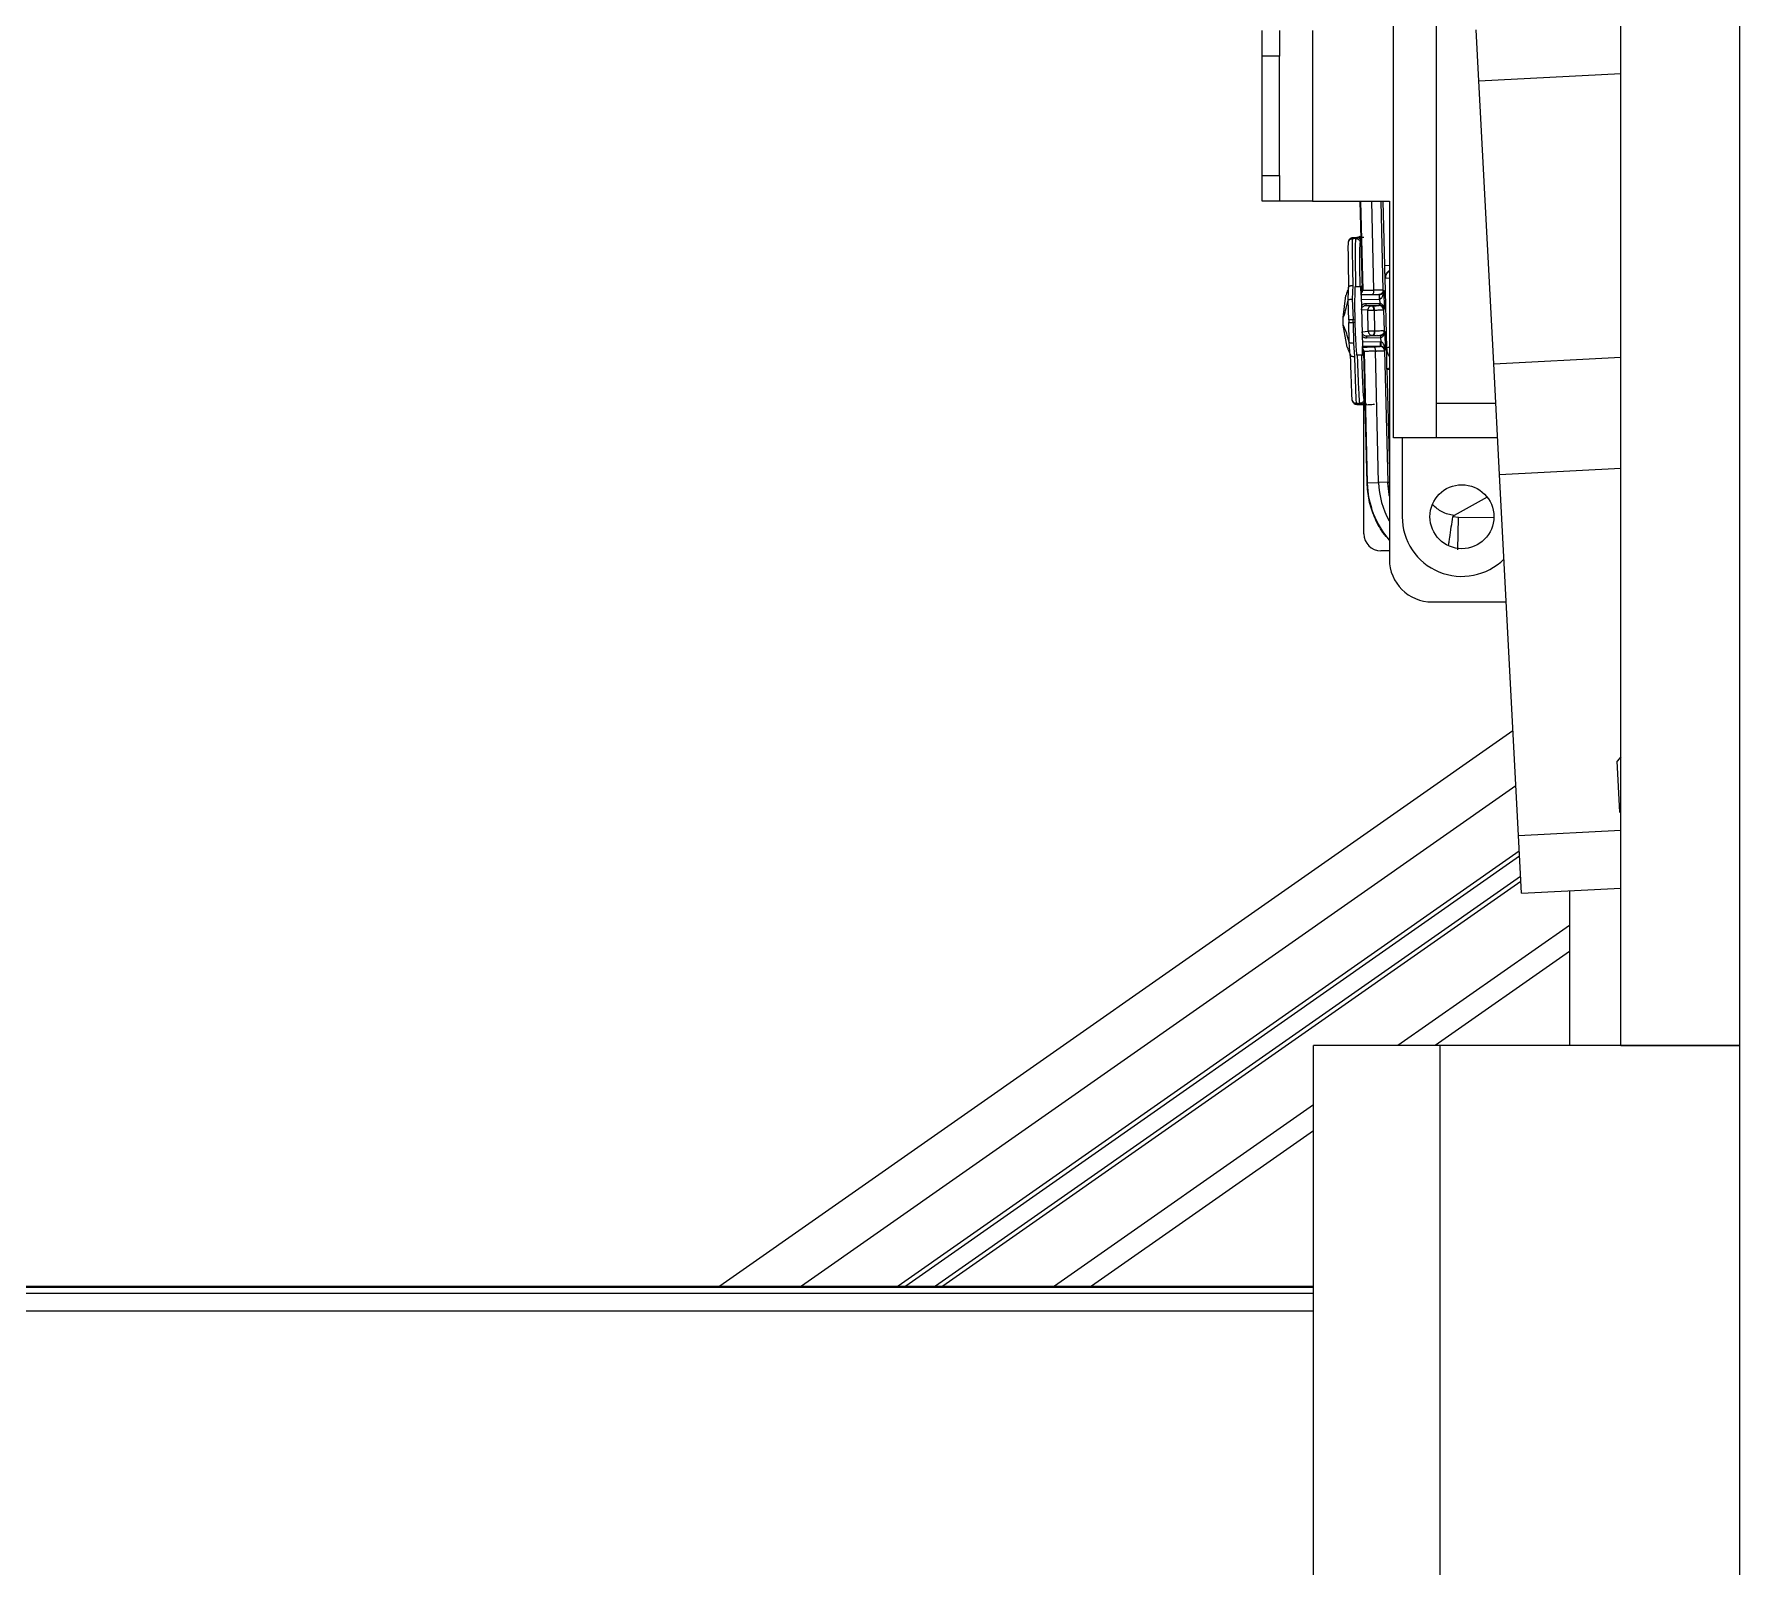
# Model space of a CAD drawing. Header units: millimetres. Extents: x -16985 to -606, y 2122 to 9380.
# Drawn here: x -7653.6 to -7453.6, y 5388.1 to 5567.8 of the extents above; entities that cross this region are included whole.
import ezdxf

# ---------------------------------------------------------------- set-up
doc = ezdxf.new("R2010")
doc.units = ezdxf.units.MM
for name, pattern in [('K5LT32768', [0]), ('K5LT32769', [0]), ('K5LT_THIN', [0])]:
    doc.linetypes.add(name, pattern=pattern)

msp = doc.modelspace()

# ---------------------------------------------------------------- linework, layer by layer
at = {"color": 7, "linetype": 'K5LT_THIN', "lineweight": 18}
for p, q in [((-7453.55, 4757.04), (-7453.55, 5798.19)), ((-7467.52, 5449.19), (-7467.52, 5778.19)), ((-7494.15, 5520.44), (-7494.15, 5624.44)), ((-7489.15, 5624.44), (-7489.15, 5524.44)), ((-7509.55, 5565.19), (-7509.55, 5568.19)), ((-7507.55, 5568.19), (-7507.55, 5567.33)), ((-7503.65, 5568.19), (-7503.65, 5548.19)), ((-7484.15, 5562.27), (-7484.46, 5568.25)), ((-7507.55, 5567.33), (-7507.55, 5565.19)), ((-7507.55, 5565.19), (-7509.55, 5565.19)), ((-7509.55, 5551.19), (-7509.55, 5565.19)), ((-7507.55, 5551.19), (-7507.55, 5565.19)), ((-7484.15, 5562.27), (-7467.52, 5563.14)), ((-7482.41, 5529.1), (-7484.15, 5562.27)), ((-7509.55, 5551.19), (-7507.55, 5551.19)), ((-7509.55, 5548.19), (-7509.55, 5551.19)), ((-7507.55, 5551.19), (-7507.55, 5549.04)), ((-7507.55, 5548.19), (-7509.55, 5548.19)), ((-7507.55, 5549.04), (-7507.55, 5548.19)), ((-7503.65, 5548.19), (-7507.55, 5548.19)), ((-7503.65, 5548.19), (-7494.65, 5548.19)), ((-7497.82, 5537.77), (-7498.07, 5548.19)), ((-7494.65, 5548.19), (-7494.65, 5506.19)), ((-7498.12, 5544.05), (-7498.11, 5544.05)), ((-7498.06, 5544.03), (-7497.97, 5544.03)), ((-7499.39, 5543.6), (-7499.44, 5543.49)), ((-7499, 5543.78), (-7498.95, 5543.89)), ((-7498.57, 5543.79), (-7499, 5543.78)), ((-7498.47, 5543.9), (-7498.57, 5543.79)), ((-7498.06, 5543.3), (-7497.96, 5543.41)), ((-7499.45, 5538.01), (-7499.48, 5537.9)), ((-7499.45, 5537.69), (-7499.43, 5538.11)), ((-7498.94, 5538.29), (-7499, 5536.72)), ((-7498.58, 5538.13), (-7498.7, 5538.12)), ((-7498.08, 5538.14), (-7498.58, 5538.13)), ((-7497.99, 5538.14), (-7498.08, 5538.14)), ((-7497.96, 5537.16), (-7497.99, 5538.14)), ((-7497.83, 5538.3), (-7497.97, 5538.16)), ((-7495.09, 5539.15), (-7495.14, 5539.21)), ((-7494.94, 5530.93), (-7495.14, 5539.21)), ((-7500.08, 5534.53), (-7499.75, 5537.11)), ((-7499.4, 5534.27), (-7499.49, 5536.58)), ((-7499, 5536.72), (-7498.91, 5534.28)), ((-7497.96, 5537.16), (-7497.82, 5531.13)), ((-7497.82, 5537.77), (-7497.78, 5537.76)), ((-7495.79, 5536.19), (-7497.42, 5536.15)), ((-7497.42, 5536.15), (-7497.42, 5535.95)), ((-7495.83, 5537.2), (-7495.88, 5537.24)), ((-7495.81, 5537.2), (-7495.83, 5537.2)), ((-7495.83, 5537.2), (-7495.81, 5536.7)), ((-7495.81, 5536.7), (-7495.79, 5536.7)), ((-7495.79, 5536.7), (-7495.78, 5536.19)), ((-7495.78, 5536.19), (-7495.79, 5536.19)), ((-7495.4, 5537.75), (-7495.31, 5537.7)), ((-7495.31, 5537.7), (-7495.26, 5535.51)), ((-7500.06, 5533.65), (-7500.08, 5534.53)), ((-7498.91, 5534.28), (-7499.4, 5534.27)), ((-7499.4, 5534.27), (-7499.4, 5533.94)), ((-7498.91, 5534.28), (-7498.71, 5534.29)), ((-7498.9, 5533.95), (-7498.91, 5534.28)), ((-7498.71, 5534.29), (-7498.7, 5533.96)), ((-7497.19, 5535.39), (-7497.92, 5535.44)), ((-7495.79, 5535.99), (-7497.42, 5535.95)), ((-7497.42, 5535.95), (-7496.71, 5535.9)), ((-7497.19, 5535.39), (-7496.7, 5535.4)), ((-7497.13, 5532.93), (-7497.19, 5535.39)), ((-7496.71, 5535.9), (-7496.65, 5535.9)), ((-7496.7, 5535.4), (-7496.45, 5535.41)), ((-7496.4, 5535.41), (-7496.45, 5535.41)), ((-7496.45, 5535.41), (-7496.39, 5532.95)), ((-7496.34, 5532.95), (-7496.4, 5535.41)), ((-7495.85, 5535.94), (-7495.79, 5535.99)), ((-7495.79, 5535.99), (-7495.78, 5535.99)), ((-7495.26, 5535.51), (-7495.34, 5535.46)), ((-7495.34, 5535.46), (-7495.28, 5532.95)), ((-7499.6, 5531.08), (-7500.06, 5533.65)), ((-7499.4, 5533.94), (-7498.9, 5533.95)), ((-7499.37, 5531.63), (-7499.4, 5533.94)), ((-7498.7, 5533.96), (-7498.9, 5533.95)), ((-7498.9, 5533.95), (-7498.87, 5531.51)), ((-7497.86, 5532.84), (-7497.13, 5532.93)), ((-7497.33, 5532.36), (-7496.62, 5532.44)), ((-7495.7, 5532.4), (-7497.33, 5532.36)), ((-7497.33, 5532.36), (-7497.33, 5532.16)), ((-7497.33, 5532.16), (-7495.7, 5532.2)), ((-7496.64, 5532.94), (-7497.13, 5532.93)), ((-7496.39, 5532.95), (-7496.64, 5532.94)), ((-7496.62, 5532.44), (-7496.56, 5532.44)), ((-7496.39, 5532.95), (-7496.34, 5532.95)), ((-7495.7, 5532.4), (-7495.77, 5532.44)), ((-7495.69, 5532.4), (-7495.7, 5532.4)), ((-7495.7, 5532.4), (-7495.7, 5532.2)), ((-7495.7, 5532.2), (-7495.68, 5532.2)), ((-7495.68, 5532.2), (-7495.67, 5531.68)), ((-7495.28, 5532.95), (-7495.2, 5532.9)), ((-7495.2, 5532.9), (-7495.14, 5530.71)), ((-7499.29, 5530.31), (-7499.26, 5530.21)), ((-7499.24, 5530.1), (-7499.28, 5530.57)), ((-7499.24, 5530.11), (-7499.24, 5530.11)), ((-7498.87, 5531.51), (-7498.74, 5529.95)), ((-7498.38, 5530.13), (-7498.51, 5530.13)), ((-7497.88, 5530.14), (-7498.38, 5530.13)), ((-7497.79, 5530.14), (-7497.82, 5531.13)), ((-7497.78, 5530.13), (-7497.63, 5529.99)), ((-7497.61, 5530.53), (-7497.64, 5530.51)), ((-7497.27, 5515.16), (-7497.64, 5530.51)), ((-7497.61, 5530.53), (-7497.24, 5515.16)), ((-7495.91, 5515.19), (-7496.29, 5530.61)), ((-7495.74, 5531.15), (-7495.68, 5531.18)), ((-7495.67, 5531.68), (-7495.69, 5531.68)), ((-7495.68, 5531.18), (-7495.69, 5531.68)), ((-7495.68, 5531.18), (-7495.67, 5531.18)), ((-7495.14, 5530.71), (-7495.23, 5530.66)), ((-7495.23, 5530.66), (-7494.85, 5515.22)), ((-7494.94, 5528.48), (-7494.94, 5528.48)), ((-7482.41, 5529.1), (-7467.52, 5529.88)), ((-7481.73, 5516.14), (-7482.41, 5529.1)), ((-7498.99, 5524.73), (-7498.93, 5524.62)), ((-7498.11, 5524.47), (-7498.54, 5524.46)), ((-7498.54, 5524.46), (-7498.48, 5524.35)), ((-7498.11, 5524.47), (-7498, 5524.37)), ((-7497.65, 5509.19), (-7497.65, 5524.22)), ((-7497.63, 5524.24), (-7497.64, 5524.23)), ((-7497.51, 5524.88), (-7497.62, 5524.98)), ((-7489.15, 5524.44), (-7489.15, 5520.44)), ((-7482.17, 5524.44), (-7489.15, 5524.44)), ((-7489.15, 5520.44), (-7494.15, 5520.44)), ((-7493.15, 5520.44), (-7493.15, 5511.19)), ((-7481.96, 5520.44), (-7489.15, 5520.44)), ((-7481.73, 5516.14), (-7467.52, 5516.89)), ((-7479.52, 5473.81), (-7481.73, 5516.14)), ((-7497.27, 5515.16), (-7497.24, 5515.16)), ((-7497.24, 5515.16), (-7495.91, 5515.19)), ((-7494.85, 5515.22), (-7495.91, 5515.19)), ((-7483.19, 5513.46), (-7487.07, 5511.32)), ((-7486.56, 5511.11), (-7487.21, 5511.17)), ((-7486.61, 5507.29), (-7486.56, 5511.11)), ((-7494.65, 5507.19), (-7495.65, 5507.19)), ((-7489.65, 5501.19), (-7480.95, 5501.19)), ((-7480.16, 5486.1), (-7573.16, 5420.99)), ((-7467.52, 5483.04), (-7467.96, 5482.55)), ((-7467.64, 5476.56), (-7467.96, 5482.55)), ((-7467.64, 5476.56), (-7467.52, 5476.45)), ((-7479.52, 5473.81), (-7467.52, 5474.44)), ((-7479.16, 5467.05), (-7479.52, 5473.81)), ((-7479.42, 5471.97), (-7552.23, 5420.99)), ((-7479.23, 5468.44), (-7547, 5420.99)), ((-7479.16, 5467.05), (-7467.52, 5467.66)), ((-7473.55, 5467.35), (-7473.55, 5449.19)), ((-7473.55, 5463.26), (-7493.65, 5449.19)), ((-7473.55, 5460.21), (-7489.3, 5449.19)), ((-7503.55, 5323.19), (-7503.55, 5449.19)), ((-7488.68, 5449.19), (-7503.55, 5449.19)), ((-7488.68, 5323.19), (-7488.68, 5449.19)), ((-7453.55, 5449.19), (-7488.68, 5449.19)), ((-7467.52, 5449.19), (-7453.55, 5449.19)), ((-7503.55, 5442.26), (-7533.93, 5420.99)), ((-7503.55, 5439.21), (-7529.57, 5420.99)), ((-7839.8, 5420.99), (-7503.55, 5420.99)), ((-7839.56, 5420.89), (-7503.55, 5420.89)), ((-7838.63, 5420.17), (-7503.55, 5420.17)), ((-7837.69, 5418.11), (-7503.55, 5418.11))]:
    msp.add_line(p, q, dxfattribs=at)
at = {"color": 8, "linetype": 'K5LT32768', "lineweight": 15, "true_color": 0x808080}
for p, q in [((-7498.04, 5548.19), (-7497.78, 5537.76)), ((-7496.46, 5537.75), (-7496.71, 5548.19)), ((-7495.65, 5548.19), (-7495.4, 5537.75)), ((-7495.2, 5540.65), (-7495.38, 5548.19)), ((-7495.2, 5540.65), (-7494.65, 5540.66)), ((-7494.65, 5539.11), (-7495.09, 5539.15)), ((-7499.49, 5536.58), (-7499.45, 5537.69)), ((-7495.83, 5537.2), (-7497.96, 5537.15)), ((-7497.95, 5536.65), (-7495.81, 5536.7)), ((-7499.28, 5530.57), (-7499.37, 5531.63)), ((-7495.69, 5531.68), (-7497.83, 5531.63)), ((-7495.68, 5531.18), (-7497.82, 5531.13)), ((-7494.94, 5528.48), (-7494.65, 5516.62)), ((-7494.85, 5515.22), (-7494.65, 5515.22)), ((-7482.43, 5511.05), (-7486.56, 5511.11)), ((-7479.82, 5479.63), (-7563.57, 5420.99)), ((-7479.39, 5471.38), (-7551.36, 5420.99)), ((-7479.26, 5469.03), (-7547.88, 5420.99))]:
    msp.add_line(p, q, dxfattribs=at)
at = {"color": 8, "linetype": 'K5LT32769', "true_color": 0x808080, "const_width": 0.18}
msp.add_lwpolyline([(-7494.85, 5515.22), (-7494.66, 5513.63), (-7494.65, 5513.59)], dxfattribs=at)
at = {"color": 7, "linetype": 'K5LT_THIN', "lineweight": 18}
msp.add_circle((-7486.15, 5511.19), 3.75, dxfattribs=at)
for centre, radius, start, end in [((-7498.99, 5543.28), 0.5, 154.8192, 181.3896), ((-7498.28, 5537.75), 0.5, 305.0788, 1.345), ((-7495.84, 5535.44), 0.5, 1.4067, 91.3454), ((-7498.11, 5530.52), 0.5, 1.4179, 57.6841), ((-7495.73, 5530.65), 0.5, 1.4067, 91.3454), ((-7498.55, 5524.96), 0.5, 181.3724, 207.9446), ((-7486.15, 5511.19), 7, 180, 314.8875), ((-7495.65, 5509.19), 2, 180, 270), ((-7489.65, 5506.19), 5, 180, 270)]:
    msp.add_arc(centre, radius, start, end, dxfattribs=at)
at = {"color": 8, "linetype": 'K5LT32768', "lineweight": 15, "true_color": 0x808080}
for centre, radius, start, end in [((-7498.99, 5543.28), 0.5, 91.3699, 154.8152), ((-7498.55, 5524.96), 0.5, 207.947, 271.3933), ((-7486.5, 5515.42), 10.75, 181.3815, 220.6103), ((-7486.5, 5515.42), 9.42, 181.3815, 210.0033)]:
    msp.add_arc(centre, radius, start, end, dxfattribs=at)
at = {"color": 7, "linetype": 'K5LT_THIN', "lineweight": 18}
for points, knots in [([(-7498.12, 5544.05), (-7498.17, 5544.01), (-7498.27, 5543.93), (-7498.4, 5543.91), (-7498.47, 5543.9)], [0, 0, 0, 0, 0.496204, 1, 1, 1, 1]), ([(-7499.49, 5543.27), (-7499.5, 5543.19), (-7499.51, 5543.02), (-7499.5, 5541.91), (-7499.48, 5540.28), (-7499.45, 5538.83), (-7499.44, 5538.11)], [0, 0, 0, 0, 0.250085, 0.499995, 0.749803, 1, 1, 1, 1]), ([(-7497.64, 5543.93), (-7497.87, 5543.91), (-7498.35, 5543.87), (-7498.91, 5543.78), (-7499.3, 5543.68), (-7499.37, 5543.61), (-7499.4, 5543.58)], [0, 0, 0, 0, 0.241872, 0.489781, 0.742873, 1, 1, 1, 1]), ([(-7498.95, 5543.89), (-7499.02, 5543.88), (-7499.15, 5543.86), (-7499.31, 5543.75), (-7499.36, 5543.65), (-7499.39, 5543.6)], [0, 0, 0, 0, 0.354541, 0.709082, 1, 1, 1, 1]), ([(-7499, 5543.78), (-7499.01, 5543.67), (-7499.02, 5543.47), (-7499.01, 5542.23), (-7498.98, 5540.58), (-7498.95, 5539.03), (-7498.94, 5538.29)], [0, 0, 0, 0, 0.287984, 0.499947, 0.760067, 1, 1, 1, 1]), ([(-7498.95, 5543.89), (-7498.93, 5543.89), (-7498.89, 5543.9), (-7498.58, 5543.92), (-7498.32, 5543.94), (-7498.12, 5543.94), (-7498.12, 5543.94)], [0, 0, 0, 0, 0.331046, 0.664222, 0.997654, 1, 1, 1, 1]), ([(-7498.58, 5538.13), (-7498.59, 5538.89), (-7498.61, 5540.48), (-7498.62, 5542.19), (-7498.61, 5543.47), (-7498.59, 5543.67), (-7498.57, 5543.79)], [0, 0, 0, 0, 0.240058, 0.500055, 0.712009, 1, 1, 1, 1]), ([(-7498.47, 5543.9), (-7498.44, 5543.91), (-7498.38, 5543.92), (-7498.12, 5543.93), (-7497.87, 5543.94), (-7497.78, 5543.95)], [0, 0, 0, 0, 0.391043, 0.784461, 1, 1, 1, 1]), ([(-7497.96, 5543.41), (-7497.97, 5543.48), (-7497.98, 5543.61), (-7498.1, 5543.77), (-7498.27, 5543.88), (-7498.4, 5543.9), (-7498.47, 5543.9)], [0, 0, 0, 0, 0.25001, 0.499999, 0.749989, 1, 1, 1, 1]), ([(-7498.08, 5538.14), (-7498.09, 5538.86), (-7498.11, 5540.32), (-7498.11, 5541.95), (-7498.1, 5543.05), (-7498.07, 5543.22), (-7498.06, 5543.3)], [0, 0, 0, 0, 0.250084, 0.499994, 0.749802, 1, 1, 1, 1]), ([(-7495.17, 5539.75), (-7495.18, 5539.89), (-7495.19, 5540.16), (-7495.19, 5540.48), (-7495.2, 5540.65)], [0, 0, 0, 0, 0.483841, 1, 1, 1, 1]), ([(-7499.43, 5538.11), (-7499.43, 5538.11), (-7499.44, 5538.11), (-7499.44, 5538.11), (-7499.44, 5538.11)], [0, 0, 0, 0, 0.485458, 1, 1, 1, 1]), ([(-7499.43, 5538.11), (-7499.43, 5538.14), (-7499.41, 5538.18), (-7499.33, 5538.23), (-7499.23, 5538.27), (-7499.09, 5538.29), (-7498.99, 5538.29), (-7498.94, 5538.29)], [0, 0, 0, 0, 0.221664, 0.392931, 0.60342, 0.779673, 1, 1, 1, 1]), ([(-7498.7, 5538.12), (-7498.71, 5537.5), (-7498.74, 5536.26), (-7498.72, 5534.94), (-7498.71, 5534.29)], [0, 0, 0, 0, 0.50381, 1, 1, 1, 1]), ([(-7497.97, 5538.16), (-7497.97, 5538.14), (-7497.97, 5538.12), (-7497.97, 5537.99), (-7497.97, 5537.86), (-7497.97, 5537.71), (-7497.97, 5537.47), (-7497.97, 5537.28), (-7497.96, 5537.16)], [0, 0, 0, 0, 0.2397, 0.36969, 0.500024, 0.630007, 0.760333, 1, 1, 1, 1]), ([(-7500.08, 5534.53), (-7499.98, 5534.77), (-7499.77, 5535.26), (-7499.59, 5536.14), (-7499.49, 5536.58)], [0, 0, 0, 0, 0.501479, 1, 1, 1, 1]), ([(-7499.47, 5537.9), (-7499.49, 5537.85), (-7499.54, 5537.74), (-7499.64, 5537.46), (-7499.71, 5537.23), (-7499.75, 5537.11)], [0, 0, 0, 0, 0.246729, 0.623151, 1, 1, 1, 1]), ([(-7499.49, 5536.58), (-7499.48, 5536.59), (-7499.46, 5536.63), (-7499.34, 5536.67), (-7499.18, 5536.7), (-7499.06, 5536.71), (-7499, 5536.72)], [0, 0, 0, 0, 0.241441, 0.5, 0.758559, 1, 1, 1, 1]), ([(-7497.42, 5536.15), (-7497.47, 5536.15), (-7497.56, 5536.14), (-7497.73, 5536.07), (-7497.87, 5535.99), (-7497.92, 5535.9), (-7497.93, 5535.89)], [0, 0, 0, 0, 0.227614, 0.462832, 0.930698, 1, 1, 1, 1]), ([(-7497.78, 5537.76), (-7497.75, 5537.75), (-7497.69, 5537.74), (-7497.34, 5537.74), (-7496.93, 5537.74), (-7496.6, 5537.74), (-7496.46, 5537.75)], [0, 0, 0, 0, 0.30302, 0.570753, 0.803105, 1, 1, 1, 1]), ([(-7496.68, 5537.24), (-7496.57, 5537.24), (-7496.35, 5537.24), (-7496.09, 5537.24), (-7495.92, 5537.24), (-7495.9, 5537.24), (-7495.88, 5537.24)], [0, 0, 0, 0, 0.245589, 0.5, 0.754411, 1, 1, 1, 1]), ([(-7495.4, 5537.75), (-7495.42, 5537.75), (-7495.47, 5537.75), (-7495.75, 5537.75), (-7496.08, 5537.75), (-7496.34, 5537.75), (-7496.46, 5537.75)], [0, 0, 0, 0, 0.303961, 0.572011, 0.804052, 1, 1, 1, 1]), ([(-7495.31, 5537.7), (-7495.33, 5537.6), (-7495.36, 5537.45), (-7495.52, 5537.3), (-7495.65, 5537.23), (-7495.74, 5537.21), (-7495.79, 5537.2), (-7495.81, 5537.2)], [0, 0, 0, 0, 0.499181, 0.766423, 0.891872, 0.947042, 1, 1, 1, 1]), ([(-7495.79, 5536.7), (-7495.77, 5536.71), (-7495.72, 5536.72), (-7495.63, 5536.77), (-7495.49, 5536.89), (-7495.35, 5537.21), (-7495.33, 5537.5), (-7495.31, 5537.7)], [0, 0, 0, 0, 0.05305, 0.119703, 0.241936, 0.499573, 1, 1, 1, 1]), ([(-7495.79, 5535.99), (-7495.79, 5535.99), (-7495.79, 5536), (-7495.79, 5536.04), (-7495.79, 5536.11), (-7495.79, 5536.16), (-7495.79, 5536.19)], [0, 0, 0, 0, 0.25, 0.5, 0.75, 1, 1, 1, 1]), ([(-7495.26, 5535.51), (-7495.27, 5535.6), (-7495.29, 5535.74), (-7495.37, 5535.92), (-7495.46, 5536.04), (-7495.56, 5536.12), (-7495.66, 5536.18), (-7495.74, 5536.18), (-7495.78, 5536.19)], [0, 0, 0, 0, 0.298172, 0.500463, 0.654768, 0.786693, 0.899873, 1, 1, 1, 1]), ([(-7497.92, 5535.44), (-7497.91, 5535.5), (-7497.9, 5535.62), (-7497.8, 5535.78), (-7497.68, 5535.88), (-7497.55, 5535.94), (-7497.46, 5535.94), (-7497.42, 5535.95)], [0, 0, 0, 0, 0.235183, 0.462853, 0.680624, 0.827703, 1, 1, 1, 1]), ([(-7496.65, 5535.9), (-7496.54, 5535.91), (-7496.31, 5535.91), (-7496.06, 5535.93), (-7495.89, 5535.94), (-7495.87, 5535.94), (-7495.85, 5535.94)], [0, 0, 0, 0, 0.24559, 0.5, 0.754411, 1, 1, 1, 1]), ([(-7496.4, 5535.41), (-7496.4, 5535.45), (-7496.41, 5535.55), (-7496.44, 5535.68), (-7496.49, 5535.78), (-7496.53, 5535.84), (-7496.59, 5535.89), (-7496.63, 5535.9), (-7496.65, 5535.9)], [0, 0, 0, 0, 0.169205, 0.391826, 0.523735, 0.669077, 0.827838, 1, 1, 1, 1]), ([(-7495.78, 5535.99), (-7495.74, 5535.99), (-7495.67, 5535.98), (-7495.56, 5535.94), (-7495.46, 5535.89), (-7495.37, 5535.8), (-7495.29, 5535.67), (-7495.27, 5535.57), (-7495.26, 5535.51)], [0, 0, 0, 0, 0.100096, 0.213261, 0.345186, 0.499501, 0.702565, 1, 1, 1, 1]), ([(-7499.37, 5531.63), (-7499.47, 5532), (-7499.69, 5532.89), (-7499.93, 5533.37), (-7500.06, 5533.65)], [0, 0, 0, 0, 0.412842, 1, 1, 1, 1]), ([(-7498.7, 5533.96), (-7498.68, 5533.3), (-7498.64, 5531.98), (-7498.55, 5530.75), (-7498.51, 5530.13)], [0, 0, 0, 0, 0.49619, 1, 1, 1, 1]), ([(-7497.33, 5532.36), (-7497.38, 5532.36), (-7497.46, 5532.36), (-7497.6, 5532.41), (-7497.73, 5532.5), (-7497.83, 5532.66), (-7497.85, 5532.78), (-7497.86, 5532.84)], [0, 0, 0, 0, 0.171902, 0.318876, 0.53731, 0.765345, 1, 1, 1, 1]), ([(-7497.85, 5532.39), (-7497.84, 5532.38), (-7497.78, 5532.29), (-7497.64, 5532.22), (-7497.46, 5532.16), (-7497.37, 5532.16), (-7497.33, 5532.16)], [0, 0, 0, 0, 0.062891, 0.532052, 0.769002, 1, 1, 1, 1]), ([(-7496.62, 5532.44), (-7496.59, 5532.45), (-7496.53, 5532.47), (-7496.45, 5532.59), (-7496.4, 5532.75), (-7496.39, 5532.88), (-7496.39, 5532.95)], [0, 0, 0, 0, 0.25, 0.5, 0.75, 1, 1, 1, 1]), ([(-7496.56, 5532.44), (-7496.55, 5532.44), (-7496.51, 5532.45), (-7496.47, 5532.49), (-7496.43, 5532.54), (-7496.38, 5532.63), (-7496.35, 5532.77), (-7496.34, 5532.89), (-7496.34, 5532.95)], [0, 0, 0, 0, 0.139807, 0.275421, 0.406842, 0.534068, 0.774867, 1, 1, 1, 1]), ([(-7496.56, 5532.44), (-7496.45, 5532.44), (-7496.23, 5532.45), (-7495.98, 5532.45), (-7495.81, 5532.44), (-7495.78, 5532.44), (-7495.77, 5532.44)], [0, 0, 0, 0, 0.24559, 0.5, 0.754411, 1, 1, 1, 1]), ([(-7495.28, 5532.95), (-7495.31, 5532.95), (-7495.35, 5532.96), (-7495.63, 5532.96), (-7495.97, 5532.95), (-7496.22, 5532.95), (-7496.34, 5532.95)], [0, 0, 0, 0, 0.303968, 0.57202, 0.804059, 1, 1, 1, 1]), ([(-7495.2, 5532.9), (-7495.2, 5532.9), (-7495.2, 5532.83), (-7495.22, 5532.73), (-7495.29, 5532.61), (-7495.38, 5532.52), (-7495.47, 5532.45), (-7495.58, 5532.41), (-7495.65, 5532.4), (-7495.69, 5532.4)], [0, 0, 0, 0, 0.002688, 0.306849, 0.503672, 0.635666, 0.785774, 0.899529, 1, 1, 1, 1]), ([(-7495.69, 5532.4), (-7495.69, 5532.39), (-7495.69, 5532.39), (-7495.69, 5532.34), (-7495.68, 5532.27), (-7495.68, 5532.22), (-7495.68, 5532.2)], [0, 0, 0, 0, 0.25, 0.5, 0.75, 1, 1, 1, 1]), ([(-7495.68, 5532.2), (-7495.64, 5532.2), (-7495.57, 5532.21), (-7495.47, 5532.27), (-7495.37, 5532.36), (-7495.29, 5532.49), (-7495.21, 5532.67), (-7495.2, 5532.81), (-7495.2, 5532.9)], [0, 0, 0, 0, 0.100099, 0.213266, 0.34519, 0.4995, 0.702556, 1, 1, 1, 1]), ([(-7499.6, 5531.08), (-7499.56, 5530.97), (-7499.48, 5530.74), (-7499.36, 5530.45), (-7499.25, 5530.21), (-7499.21, 5530.14), (-7499.19, 5530.11)], [0, 0, 0, 0, 0.250097, 0.500188, 0.750049, 1, 1, 1, 1]), ([(-7498.87, 5531.51), (-7498.93, 5531.52), (-7499.06, 5531.52), (-7499.22, 5531.55), (-7499.33, 5531.58), (-7499.36, 5531.61), (-7499.37, 5531.63)], [0, 0, 0, 0, 0.241441, 0.5, 0.758559, 1, 1, 1, 1]), ([(-7499.24, 5530.1), (-7499.24, 5530.1), (-7499.24, 5530.11), (-7499.24, 5530.11), (-7499.24, 5530.11)], [0, 0, 0, 0, 0.485466, 1, 1, 1, 1]), ([(-7499.24, 5530.11), (-7499.22, 5529.38), (-7499.18, 5527.93), (-7499.12, 5526.3), (-7499.08, 5525.2), (-7499.06, 5525.03), (-7499.05, 5524.95)], [0, 0, 0, 0, 0.250085, 0.499995, 0.749803, 1, 1, 1, 1]), ([(-7498.74, 5529.95), (-7498.79, 5529.95), (-7498.89, 5529.94), (-7499.03, 5529.96), (-7499.14, 5529.99), (-7499.22, 5530.04), (-7499.23, 5530.08), (-7499.24, 5530.1)], [0, 0, 0, 0, 0.219993, 0.396358, 0.608096, 0.778543, 1, 1, 1, 1]), ([(-7498.11, 5524.47), (-7498.13, 5524.59), (-7498.16, 5524.78), (-7498.23, 5526.07), (-7498.31, 5527.77), (-7498.36, 5529.36), (-7498.38, 5530.13)], [0, 0, 0, 0, 0.287988, 0.499945, 0.75994, 1, 1, 1, 1]), ([(-7497.62, 5524.98), (-7497.64, 5525.07), (-7497.67, 5525.23), (-7497.74, 5526.33), (-7497.81, 5527.96), (-7497.86, 5529.41), (-7497.88, 5530.14)], [0, 0, 0, 0, 0.250085, 0.499995, 0.749804, 1, 1, 1, 1]), ([(-7497.82, 5531.13), (-7497.81, 5531), (-7497.81, 5530.81), (-7497.8, 5530.58), (-7497.79, 5530.42), (-7497.79, 5530.29), (-7497.78, 5530.16), (-7497.78, 5530.14), (-7497.78, 5530.13)], [0, 0, 0, 0, 0.239667, 0.369645, 0.499975, 0.629962, 0.7603, 1, 1, 1, 1]), ([(-7496.29, 5530.61), (-7496.43, 5530.6), (-7496.75, 5530.59), (-7497.17, 5530.57), (-7497.51, 5530.55), (-7497.58, 5530.54), (-7497.61, 5530.53)], [0, 0, 0, 0, 0.1969, 0.429254, 0.696985, 1, 1, 1, 1]), ([(-7496.53, 5531.1), (-7496.42, 5531.11), (-7496.2, 5531.12), (-7495.95, 5531.13), (-7495.78, 5531.14), (-7495.75, 5531.14), (-7495.74, 5531.15)], [0, 0, 0, 0, 0.24559, 0.5, 0.754411, 1, 1, 1, 1]), ([(-7495.14, 5530.71), (-7495.17, 5530.91), (-7495.2, 5531.2), (-7495.37, 5531.52), (-7495.51, 5531.64), (-7495.6, 5531.68), (-7495.64, 5531.68), (-7495.67, 5531.68)], [0, 0, 0, 0, 0.499185, 0.766427, 0.891875, 0.947044, 1, 1, 1, 1]), ([(-7495.67, 5531.18), (-7495.65, 5531.18), (-7495.59, 5531.18), (-7495.5, 5531.16), (-7495.36, 5531.1), (-7495.2, 5530.95), (-7495.17, 5530.81), (-7495.14, 5530.71)], [0, 0, 0, 0, 0.053042, 0.119693, 0.241938, 0.499573, 1, 1, 1, 1]), ([(-7494.94, 5528.48), (-7494.94, 5528.98), (-7494.95, 5529.96), (-7494.94, 5530.61), (-7494.94, 5530.93)], [0, 0, 0, 0, 0.505784, 1, 1, 1, 1]), ([(-7498.74, 5529.95), (-7498.72, 5529.21), (-7498.67, 5527.66), (-7498.62, 5526.01), (-7498.57, 5524.77), (-7498.55, 5524.57), (-7498.54, 5524.46)], [0, 0, 0, 0, 0.239931, 0.500053, 0.712013, 1, 1, 1, 1]), ([(-7498.95, 5524.64), (-7498.91, 5524.61), (-7498.84, 5524.55), (-7498.44, 5524.47), (-7498.01, 5524.42), (-7497.68, 5524.4), (-7497.59, 5524.4)], [0, 0, 0, 0, 0.301739, 0.598808, 0.889863, 1, 1, 1, 1]), ([(-7498.93, 5524.62), (-7498.9, 5524.58), (-7498.84, 5524.48), (-7498.68, 5524.37), (-7498.55, 5524.36), (-7498.48, 5524.35)], [0, 0, 0, 0, 0.290918, 0.645459, 1, 1, 1, 1]), ([(-7498.48, 5524.35), (-7498.46, 5524.35), (-7498.42, 5524.34), (-7498.13, 5524.34), (-7497.82, 5524.34), (-7497.66, 5524.34)], [0, 0, 0, 0, 0.333211, 0.665679, 1, 1, 1, 1]), ([(-7498, 5524.37), (-7497.93, 5524.37), (-7497.8, 5524.39), (-7497.64, 5524.51), (-7497.53, 5524.68), (-7497.51, 5524.81), (-7497.51, 5524.88)], [0, 0, 0, 0, 0.25001, 0.5, 0.74999, 1, 1, 1, 1]), ([(-7498, 5524.37), (-7497.93, 5524.36), (-7497.8, 5524.35), (-7497.63, 5524.24), (-7497.51, 5524.07), (-7497.49, 5523.94), (-7497.48, 5523.88)], [0, 0, 0, 0, 0.250573, 0.500448, 0.750275, 1, 1, 1, 1]), ([(-7497.3, 5524.35), (-7497.4, 5524.35), (-7497.55, 5524.35), (-7497.63, 5524.35), (-7497.66, 5524.35)], [0, 0, 0, 0, 0.654829, 1, 1, 1, 1]), ([(-7496.41, 5524.33), (-7496.6, 5524.32), (-7496.96, 5524.31), (-7497.19, 5524.29), (-7497.3, 5524.28)], [0, 0, 0, 0, 0.532041, 1, 1, 1, 1]), ([(-7494.65, 5508.44), (-7494.91, 5508.74), (-7495.63, 5509.54), (-7496.44, 5511.13), (-7497.11, 5513.09), (-7497.22, 5514.47), (-7497.27, 5515.16)], [0, 0, 0, 0, 0.159007, 0.439338, 0.719669, 1, 1, 1, 1]), ([(-7497.27, 5515.16), (-7497.24, 5514.51), (-7497.19, 5513.53), (-7496.87, 5512.6), (-7496.76, 5512.28)], [0, 0, 0, 0, 0.656581, 1, 1, 1, 1]), ([(-7487.72, 5507.78), (-7487.7, 5507.91), (-7487.66, 5508.18), (-7487.56, 5508.89), (-7487.41, 5509.89), (-7487.27, 5510.77), (-7487.21, 5511.17)], [0, 0, 0, 0, 0.193267, 0.380392, 0.718755, 1, 1, 1, 1]), ([(-7487.21, 5511.17), (-7487.2, 5511.18), (-7487.19, 5511.21), (-7487.15, 5511.27), (-7487.1, 5511.29), (-7487.07, 5511.32)], [0, 0, 0, 0, 0.204336, 0.430594, 1, 1, 1, 1])]:
    msp.add_open_spline(points, degree=3, knots=knots, dxfattribs=at)
for points in [[(-7498.57, 5543.79), (-7498.51, 5543.78), (-7498.38, 5543.77), (-7498.21, 5543.66), (-7498.09, 5543.5), (-7498.07, 5543.37), (-7498.06, 5543.3)], [(-7496.68, 5537.24), (-7496.65, 5537.25), (-7496.59, 5537.27), (-7496.52, 5537.38), (-7496.46, 5537.55), (-7496.46, 5537.68), (-7496.46, 5537.75)], [(-7495.4, 5537.75), (-7495.4, 5537.68), (-7495.41, 5537.55), (-7495.53, 5537.38), (-7495.69, 5537.26), (-7495.82, 5537.25), (-7495.88, 5537.24)], [(-7495.79, 5536.7), (-7495.79, 5536.77), (-7495.8, 5536.9), (-7495.81, 5537.06), (-7495.81, 5537.17), (-7495.81, 5537.19), (-7495.81, 5537.2)], [(-7495.78, 5536.19), (-7495.78, 5536.16), (-7495.78, 5536.11), (-7495.78, 5536.05), (-7495.78, 5536), (-7495.78, 5535.99), (-7495.78, 5535.99)], [(-7496.71, 5535.9), (-7496.77, 5535.89), (-7496.9, 5535.87), (-7497.06, 5535.75), (-7497.17, 5535.59), (-7497.18, 5535.45), (-7497.19, 5535.39)], [(-7496.45, 5535.41), (-7496.46, 5535.47), (-7496.47, 5535.6), (-7496.53, 5535.76), (-7496.61, 5535.88), (-7496.68, 5535.89), (-7496.71, 5535.9)], [(-7496.4, 5535.41), (-7496.25, 5535.41), (-7495.95, 5535.42), (-7495.62, 5535.44), (-7495.4, 5535.45), (-7495.36, 5535.45), (-7495.34, 5535.46)], [(-7497.13, 5532.93), (-7497.12, 5532.86), (-7497.1, 5532.73), (-7496.98, 5532.57), (-7496.82, 5532.46), (-7496.69, 5532.45), (-7496.62, 5532.44)], [(-7495.28, 5532.95), (-7495.29, 5532.88), (-7495.3, 5532.75), (-7495.41, 5532.58), (-7495.57, 5532.47), (-7495.7, 5532.45), (-7495.77, 5532.44)], [(-7496.53, 5531.1), (-7496.5, 5531.1), (-7496.44, 5531.08), (-7496.36, 5530.97), (-7496.3, 5530.8), (-7496.29, 5530.67), (-7496.29, 5530.61)], [(-7496.29, 5530.61), (-7496.14, 5530.61), (-7495.84, 5530.63), (-7495.51, 5530.64), (-7495.28, 5530.65), (-7495.24, 5530.66), (-7495.23, 5530.66)], [(-7495.67, 5531.68), (-7495.67, 5531.62), (-7495.67, 5531.49), (-7495.67, 5531.33), (-7495.67, 5531.21), (-7495.67, 5531.19), (-7495.67, 5531.18)], [(-7497.62, 5524.98), (-7497.63, 5524.92), (-7497.64, 5524.79), (-7497.75, 5524.62), (-7497.91, 5524.5), (-7498.04, 5524.48), (-7498.11, 5524.47)]]:
    msp.add_open_spline(points, degree=3, dxfattribs=at)
at = {"color": 8, "linetype": 'K5LT32768', "lineweight": 15, "true_color": 0x808080}
for points, knots in [([(-7495.14, 5539.21), (-7495.12, 5539.33), (-7495.11, 5539.52), (-7494.98, 5539.74), (-7494.85, 5539.9), (-7494.74, 5540), (-7494.67, 5540.04), (-7494.65, 5540.04)], [0, 0, 0, 0, 0.364512, 0.561034, 0.76182, 0.962605, 1, 1, 1, 1]), ([(-7495.14, 5539.21), (-7495.14, 5539.27), (-7495.15, 5539.4), (-7495.16, 5539.64), (-7495.17, 5539.75)], [0, 0, 0, 0, 0.501821, 1, 1, 1, 1]), ([(-7495.09, 5539.15), (-7495.08, 5539.27), (-7495.06, 5539.47), (-7494.94, 5539.71), (-7494.82, 5539.87), (-7494.71, 5539.96), (-7494.65, 5540)], [0, 0, 0, 0, 0.380988, 0.58645, 0.796387, 1, 1, 1, 1]), ([(-7497.93, 5537.23), (-7497.83, 5537.23), (-7497.56, 5537.23), (-7497.02, 5537.24), (-7496.68, 5537.24)], [0, 0, 0, 0, 0.379311, 1, 1, 1, 1]), ([(-7497.78, 5531.05), (-7497.68, 5531.06), (-7497.41, 5531.07), (-7496.87, 5531.09), (-7496.53, 5531.1)], [0, 0, 0, 0, 0.37936, 1, 1, 1, 1]), ([(-7494.94, 5530.93), (-7494.92, 5530.98), (-7494.9, 5531.04), (-7494.69, 5531.08), (-7494.65, 5531.08)], [0, 0, 0, 0, 0.825648, 1, 1, 1, 1]), ([(-7494.65, 5529.95), (-7494.72, 5530.08), (-7494.89, 5530.39), (-7494.92, 5530.73), (-7494.94, 5530.93)], [0, 0, 0, 0, 0.423136, 1, 1, 1, 1]), ([(-7494.94, 5528.48), (-7494.94, 5528.48), (-7494.94, 5528.48), (-7494.94, 5528.48), (-7494.94, 5528.48), (-7494.94, 5528.48), (-7494.94, 5528.49), (-7494.92, 5528.55), (-7494.78, 5528.59), (-7494.65, 5528.64)], [0, 0, 0, 0, 0.000078, 0.000752, 0.002709, 0.010463, 0.041722, 0.166509, 1, 1, 1, 1]), ([(-7494.65, 5528.41), (-7494.72, 5528.42), (-7494.89, 5528.45), (-7494.92, 5528.47), (-7494.94, 5528.48)], [0, 0, 0, 0, 0.365246, 1, 1, 1, 1]), ([(-7487.07, 5511.32), (-7487.56, 5511.42), (-7488.51, 5511.62), (-7489.23, 5512.27), (-7489.58, 5512.58)], [0, 0, 0, 0, 0.51354, 1, 1, 1, 1])]:
    msp.add_open_spline(points, degree=3, knots=knots, dxfattribs=at)

doc.saveas('drawing.dxf')
